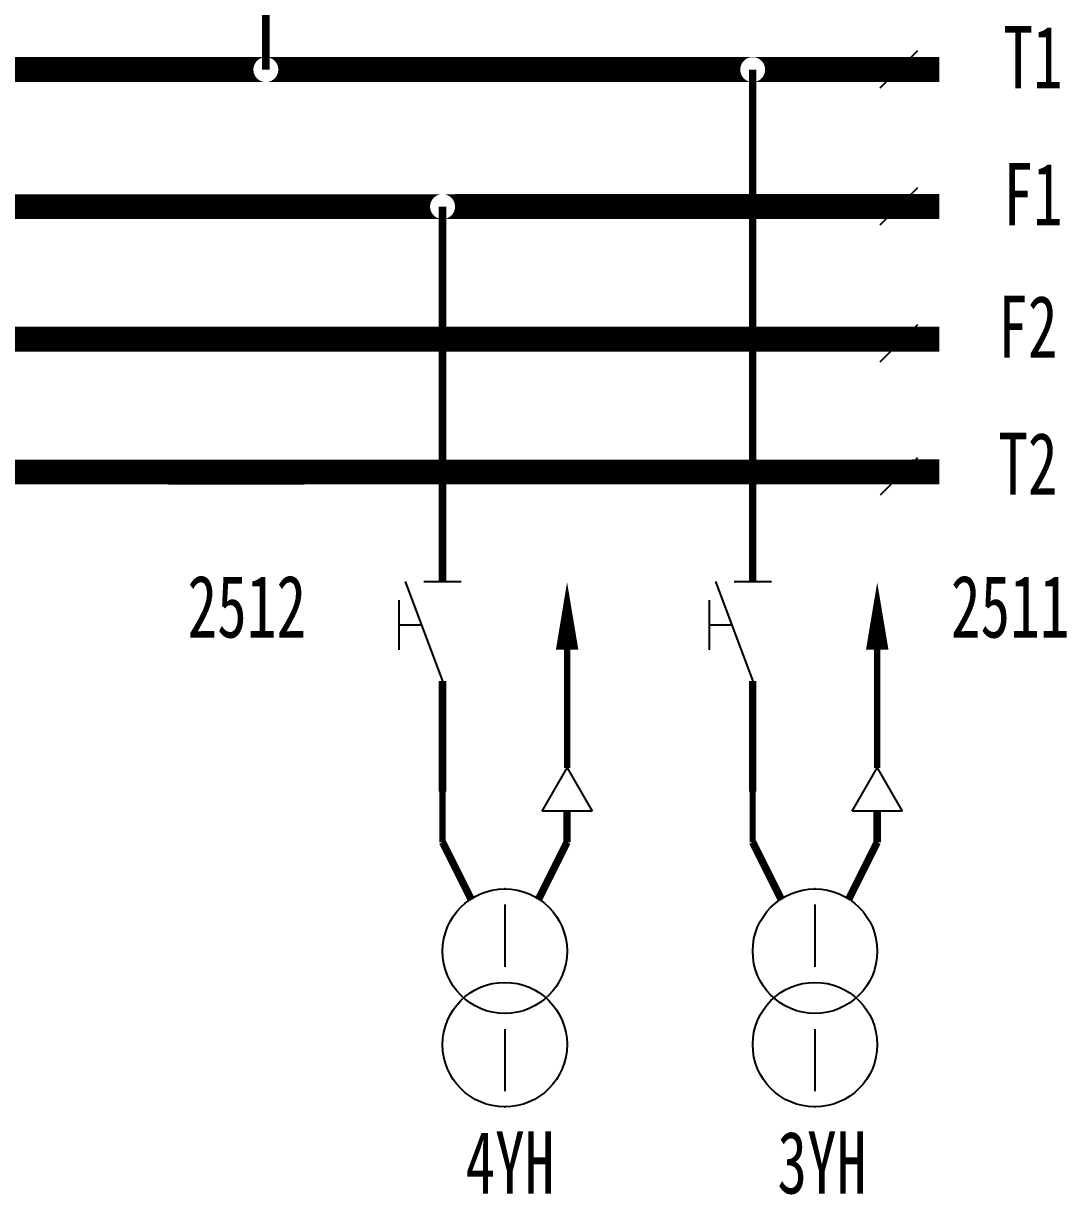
# Model space of a CAD drawing. Header units: millimetres. Extents: x 10667 to 23854, y -3427 to -2899.
# Drawn here: x 17619.3 to 17703.1, y -3233.1 to -3139 of the extents above; entities that cross this region are included whole.
import ezdxf

# ---------------------------------------------------------------- set-up
doc = ezdxf.new("R2010")
doc.units = ezdxf.units.MM
doc.header["$LTSCALE"] = 10
doc.linetypes.add('DASHED', pattern=[11, 5, 0.5, 5, 0.5])
for name, color, linetype in [('BLOCK', 3, 'Continuous'), ('LINE', 7, 'Continuous'), ('TEXT', 2, 'Continuous'), ('设    备', 3, 'Continuous'), ('设备编号', 2, 'Continuous'), ('连 接 线', 1, 'Continuous')]:
    doc.layers.add(name, color=color, linetype=linetype)
doc.styles.add('HZ', font='SimSun.ttf', dxfattribs={"width": 0.7})

# ---------------------------------------------------------------- blocks, each defined once
blk = doc.blocks.new('$SGK1')
at = {"layer": 'BLOCK'}
for p, q in [((-3, 0), (0, -8)), ((-1.5, 0), (1.5, 0))]:
    blk.add_line(p, q, dxfattribs=at)
at = {"layer": 'TEXT', "color": 3}
for p, q in [((-3.5, -1.5), (-3.5, -5.5)), ((-1.6875, -3.5), (-3.5, -3.5))]:
    blk.add_line(p, q, dxfattribs=at)
blk = doc.blocks.new('$JT')
at = {"color": 3}
blk.add_lwpolyline([(0, 0, 1.8, 0, 0), (-0.001, 5.41, 0, 0, 0)], format="xyseb", dxfattribs=at)

msp = doc.modelspace()

# ---------------------------------------------------------------- linework, layer by layer
at = {"layer": 'BLOCK'}
for p, q in [((17649.943, -3183.84), (17652.943, -3191.84)), ((17651.443, -3183.84), (17654.443, -3183.84))]:
    msp.add_line(p, q, dxfattribs=at)
at = {"layer": 'TEXT', "color": 3}
for p, q in [((17649.443, -3185.34), (17649.443, -3189.34)), ((17651.255, -3187.34), (17649.443, -3187.34))]:
    msp.add_line(p, q, dxfattribs=at)
at = {"layer": '设    备', "color": 3}
for p, q in [((17657.943, -3209.777), (17657.943, -3214.777)), ((17682.847, -3209.777), (17682.847, -3214.777)), ((17657.943, -3219.777), (17657.943, -3224.777)), ((17682.847, -3219.777), (17682.847, -3224.777))]:
    msp.add_line(p, q, dxfattribs=at)
for centre in [(17657.943, -3213.527), (17682.847, -3213.527), (17657.943, -3221.027), (17682.847, -3221.027)]:
    msp.add_circle(centre, 5, dxfattribs=at)
at = {"layer": '设    备'}
for p in [(17652.943, -3183.84), (17677.847, -3183.84), (17652.943, -3191.84), (17677.847, -3191.84)]:
    msp.add_point(p, dxfattribs=at)
at = {"layer": '设    备', "color": 3}
for p in [(17657.943, -3208.527), (17682.847, -3208.527), (17657.943, -3226.027), (17682.847, -3226.027)]:
    msp.add_point(p, dxfattribs=at)
at = {"layer": '连 接 线', "color": 3}
for p, q in [((17691.069, -3141.242), (17688.069, -3144.242)), ((17691.069, -3152.242), (17688.069, -3155.242)), ((17691.069, -3152.242), (17688.069, -3155.242)), ((17691.069, -3163.242), (17688.069, -3166.242)), ((17691.07, -3173.908), (17688.07, -3176.908)), ((17660.943, -3202.277), (17662.943, -3198.813)), ((17662.943, -3198.813), (17664.943, -3202.277)), ((17685.847, -3202.277), (17687.847, -3198.813)), ((17687.847, -3198.813), (17689.847, -3202.277)), ((17664.943, -3202.277), (17660.943, -3202.277)), ((17689.847, -3202.277), (17685.847, -3202.277))]:
    msp.add_line(p, q, dxfattribs=at)
at = {"layer": '连 接 线'}
for points, const_width in [([(17638.753, -3134.09), (17638.753, -3142.742)], 0.6), ([(17677.847, -3183.84), (17677.847, -3142.743)], 0.6), ([(17612.37, -3153.745), (17651.943, -3153.743)], 2), ([(17653.943, -3153.741), (17691.69, -3153.743)], 2), ([(17691.69, -3153.743), (17677.869, -3153.742)], 2), ([(17652.943, -3183.84), (17652.943, -3153.743)], 0.6), ([(17656.892, -3164.387), (17610.496, -3164.39)], 2), ([(17691.681, -3164.387), (17656.892, -3164.387)], 2), ([(17692.842, -3164.387), (17691.681, -3164.387)], 2), ([(17630.927, -3175.053), (17554.916, -3175.056)], 2), ([(17673.385, -3175.051), (17630.927, -3175.055)], 2), ([(17670.85, -3175.052), (17692.842, -3175.052)], 2), ([(17692.842, -3175.046), (17672.85, -3175.052)], 2), ([(17692.842, -3175.052), (17673.385, -3175.051)], 2), ([(17652.943, -3200.722), (17652.943, -3191.84)], 0.6), ([(17677.847, -3200.722), (17677.847, -3191.84)], 0.6), ([(17662.943, -3204.777), (17662.943, -3202.277)], 0.6), ([(17687.847, -3204.777), (17687.847, -3202.277)], 0.6)]:
    msp.add_lwpolyline(points, dxfattribs=dict(at, const_width=const_width))
at = {"layer": '连 接 线', "color": 1, "const_width": 2}
for points in [[(17604.262, -3142.742), (17629.927, -3142.742)], [(17627.375, -3142.742), (17637.755, -3142.742)], [(17639.753, -3142.742), (17673.385, -3142.742)], [(17673.385, -3142.742), (17676.848, -3142.742)], [(17678.837, -3142.742), (17692.842, -3142.742)], [(17673.97, -3153.742), (17692.842, -3153.742)]]:
    msp.add_lwpolyline(points, dxfattribs=at)
at = {"layer": '连 接 线', "color": 6, "linetype": 'DASHED', "ltscale": 0.5, "const_width": 0.5}
for points in [[(17662.943, -3198.813), (17662.943, -3188.813)], [(17687.847, -3198.813), (17687.847, -3188.813)]]:
    msp.add_lwpolyline(points, dxfattribs=at)
at = {"layer": '连 接 线', "color": 3}
for points, const_width in [([(17652.943, -3200.722), (17652.943, -3204.777)], 0.5), ([(17652.943, -3200.722), (17652.943, -3204.777)], 0.5), ([(17677.847, -3200.722), (17677.847, -3204.777)], 0.5), ([(17677.847, -3200.722), (17677.847, -3204.777)], 0.5), ([(17652.943, -3204.777), (17655.221, -3209.333)], 0.6), ([(17662.943, -3204.777), (17660.665, -3209.333)], 0.6), ([(17677.847, -3204.777), (17680.125, -3209.333)], 0.6), ([(17687.847, -3204.777), (17685.569, -3209.333)], 0.6)]:
    msp.add_lwpolyline(points, dxfattribs=dict(at, const_width=const_width))
for p in [(17662.943, -3204.777), (17687.847, -3204.777)]:
    msp.add_point(p, dxfattribs=at)
at = {"layer": '连 接 线'}
for points in [[(17629.927, -3141.743), (17630.927, -3141.743), (17629.927, -3141.747), (17631.014, -3141.747)], [(17629.927, -3141.747), (17630.84, -3141.747), (17629.927, -3141.743), (17630.927, -3141.743)], [(17629.927, -3141.747), (17631.014, -3141.747), (17629.927, -3141.758), (17631.101, -3141.758)], [(17629.927, -3141.758), (17630.753, -3141.758), (17629.927, -3141.747), (17630.84, -3141.747)], [(17629.927, -3141.777), (17630.668, -3141.777), (17629.927, -3141.758), (17630.753, -3141.758)], [(17629.927, -3141.804), (17630.585, -3141.804), (17629.927, -3141.777), (17630.668, -3141.777)], [(17629.927, -3141.837), (17630.504, -3141.837), (17629.927, -3141.804), (17630.585, -3141.804)], [(17629.927, -3141.877), (17630.427, -3141.877), (17629.927, -3141.837), (17630.504, -3141.837)], [(17629.927, -3141.924), (17630.354, -3141.924), (17629.927, -3141.877), (17630.427, -3141.877)], [(17629.927, -3141.977), (17630.284, -3141.977), (17629.927, -3141.924), (17630.354, -3141.924)], [(17629.927, -3142.036), (17630.22, -3142.036), (17629.927, -3141.977), (17630.284, -3141.977)], [(17629.927, -3142.101), (17630.161, -3142.101), (17629.927, -3142.036), (17630.22, -3142.036)], [(17629.927, -3142.17), (17630.108, -3142.17), (17629.927, -3142.101), (17630.161, -3142.101)], [(17629.927, -3142.243), (17630.061, -3142.243), (17629.927, -3142.17), (17630.108, -3142.17)], [(17629.927, -3142.321), (17630.021, -3142.321), (17629.927, -3142.243), (17630.061, -3142.243)], [(17629.927, -3142.401), (17629.987, -3142.401), (17629.927, -3142.321), (17630.021, -3142.321)], [(17629.927, -3142.484), (17629.961, -3142.484), (17629.927, -3142.401), (17629.987, -3142.401)], [(17629.927, -3142.57), (17629.942, -3142.57), (17629.927, -3142.484), (17629.961, -3142.484)], [(17629.927, -3142.656), (17629.931, -3142.656), (17629.927, -3142.57), (17629.942, -3142.57)], [(17631.014, -3141.747), (17631.927, -3141.747), (17630.927, -3141.743), (17631.927, -3141.743)], [(17631.101, -3141.758), (17631.927, -3141.758), (17631.014, -3141.747), (17631.927, -3141.747)], [(17631.186, -3141.777), (17631.927, -3141.777), (17631.101, -3141.758), (17631.927, -3141.758)], [(17631.269, -3141.804), (17631.927, -3141.804), (17631.186, -3141.777), (17631.927, -3141.777)], [(17631.35, -3141.837), (17631.927, -3141.837), (17631.269, -3141.804), (17631.927, -3141.804)], [(17631.427, -3141.877), (17631.927, -3141.877), (17631.35, -3141.837), (17631.927, -3141.837)], [(17631.501, -3141.924), (17631.927, -3141.924), (17631.427, -3141.877), (17631.927, -3141.877)], [(17631.57, -3141.977), (17631.927, -3141.977), (17631.501, -3141.924), (17631.927, -3141.924)], [(17631.634, -3142.036), (17631.927, -3142.036), (17631.57, -3141.977), (17631.927, -3141.977)], [(17631.693, -3142.101), (17631.927, -3142.101), (17631.634, -3142.036), (17631.927, -3142.036)], [(17631.746, -3142.17), (17631.927, -3142.17), (17631.693, -3142.101), (17631.927, -3142.101)], [(17631.793, -3142.243), (17631.927, -3142.243), (17631.746, -3142.17), (17631.927, -3142.17)], [(17631.833, -3142.321), (17631.927, -3142.321), (17631.793, -3142.243), (17631.927, -3142.243)], [(17631.867, -3142.401), (17631.927, -3142.401), (17631.833, -3142.321), (17631.927, -3142.321)], [(17631.893, -3142.484), (17631.927, -3142.484), (17631.867, -3142.401), (17631.927, -3142.401)], [(17631.912, -3142.57), (17631.927, -3142.57), (17631.893, -3142.484), (17631.927, -3142.484)], [(17631.923, -3142.656), (17631.927, -3142.656), (17631.912, -3142.57), (17631.927, -3142.57)], [(17638.753, -3141.742), (17637.753, -3141.742), (17638.666, -3141.746), (17637.753, -3141.746)], [(17637.753, -3141.743), (17638.753, -3141.743), (17637.753, -3141.747), (17638.84, -3141.747)], [(17637.753, -3141.747), (17638.666, -3141.747), (17637.753, -3141.743), (17638.753, -3141.743)], [(17637.753, -3141.743), (17638.753, -3141.743), (17637.753, -3141.747), (17638.84, -3141.747)], [(17637.753, -3141.747), (17638.666, -3141.747), (17637.753, -3141.743), (17638.753, -3141.743)], [(17638.666, -3141.746), (17637.753, -3141.746), (17638.579, -3141.758), (17637.753, -3141.758)], [(17637.753, -3141.747), (17638.84, -3141.747), (17637.753, -3141.758), (17638.926, -3141.758)], [(17637.753, -3141.758), (17638.579, -3141.758), (17637.753, -3141.747), (17638.666, -3141.747)], [(17637.753, -3141.747), (17638.84, -3141.747), (17637.753, -3141.758), (17638.926, -3141.758)], [(17637.753, -3141.758), (17638.579, -3141.758), (17637.753, -3141.747), (17638.666, -3141.747)], [(17637.753, -3141.777), (17638.494, -3141.777), (17637.753, -3141.758), (17638.579, -3141.758)], [(17637.753, -3141.777), (17638.494, -3141.777), (17637.753, -3141.758), (17638.579, -3141.758)], [(17638.579, -3141.758), (17637.753, -3141.758), (17638.494, -3141.776), (17637.753, -3141.776)], [(17638.494, -3141.776), (17637.753, -3141.776), (17638.411, -3141.803), (17637.753, -3141.803)], [(17637.753, -3141.804), (17638.411, -3141.804), (17637.753, -3141.777), (17638.494, -3141.777)], [(17637.753, -3141.804), (17638.411, -3141.804), (17637.753, -3141.777), (17638.494, -3141.777)], [(17638.411, -3141.803), (17637.753, -3141.803), (17638.33, -3141.836), (17637.753, -3141.836)], [(17637.753, -3141.837), (17638.33, -3141.837), (17637.753, -3141.804), (17638.411, -3141.804)], [(17637.753, -3141.837), (17638.33, -3141.837), (17637.753, -3141.804), (17638.411, -3141.804)], [(17638.33, -3141.836), (17637.753, -3141.836), (17638.253, -3141.876), (17637.753, -3141.876)], [(17637.753, -3141.877), (17638.253, -3141.877), (17637.753, -3141.837), (17638.33, -3141.837)], [(17637.753, -3141.877), (17638.253, -3141.877), (17637.753, -3141.837), (17638.33, -3141.837)], [(17638.253, -3141.876), (17637.753, -3141.876), (17638.179, -3141.923), (17637.753, -3141.923)], [(17637.753, -3141.924), (17638.179, -3141.924), (17637.753, -3141.877), (17638.253, -3141.877)], [(17637.753, -3141.924), (17638.179, -3141.924), (17637.753, -3141.877), (17638.253, -3141.877)], [(17638.179, -3141.923), (17637.753, -3141.923), (17638.11, -3141.976), (17637.753, -3141.976)], [(17637.753, -3141.977), (17638.11, -3141.977), (17637.753, -3141.924), (17638.179, -3141.924)], [(17637.753, -3141.977), (17638.11, -3141.977), (17637.753, -3141.924), (17638.179, -3141.924)], [(17638.11, -3141.976), (17637.753, -3141.976), (17638.046, -3142.035), (17637.753, -3142.035)], [(17637.753, -3142.036), (17638.046, -3142.036), (17637.753, -3141.977), (17638.11, -3141.977)], [(17637.753, -3142.036), (17638.046, -3142.036), (17637.753, -3141.977), (17638.11, -3141.977)], [(17638.046, -3142.035), (17637.753, -3142.035), (17637.987, -3142.1), (17637.753, -3142.1)], [(17637.753, -3142.101), (17637.987, -3142.101), (17637.753, -3142.036), (17638.046, -3142.036)], [(17637.753, -3142.101), (17637.987, -3142.101), (17637.753, -3142.036), (17638.046, -3142.036)], [(17637.987, -3142.1), (17637.753, -3142.1), (17637.934, -3142.169), (17637.753, -3142.169)], [(17637.753, -3142.17), (17637.934, -3142.17), (17637.753, -3142.101), (17637.987, -3142.101)], [(17637.753, -3142.17), (17637.934, -3142.17), (17637.753, -3142.101), (17637.987, -3142.101)], [(17637.934, -3142.169), (17637.753, -3142.169), (17637.887, -3142.242), (17637.753, -3142.242)], [(17637.753, -3142.243), (17637.887, -3142.243), (17637.753, -3142.17), (17637.934, -3142.17)], [(17637.753, -3142.243), (17637.887, -3142.243), (17637.753, -3142.17), (17637.934, -3142.17)], [(17637.887, -3142.242), (17637.753, -3142.242), (17637.847, -3142.32), (17637.753, -3142.32)], [(17637.753, -3142.321), (17637.847, -3142.321), (17637.753, -3142.243), (17637.887, -3142.243)], [(17637.753, -3142.321), (17637.847, -3142.321), (17637.753, -3142.243), (17637.887, -3142.243)], [(17637.847, -3142.32), (17637.753, -3142.32), (17637.813, -3142.4), (17637.753, -3142.4)], [(17637.753, -3142.401), (17637.813, -3142.401), (17637.753, -3142.321), (17637.847, -3142.321)], [(17637.753, -3142.401), (17637.813, -3142.401), (17637.753, -3142.321), (17637.847, -3142.321)], [(17637.813, -3142.4), (17637.753, -3142.4), (17637.787, -3142.484), (17637.753, -3142.484)], [(17637.753, -3142.484), (17637.787, -3142.484), (17637.753, -3142.401), (17637.813, -3142.401)], [(17637.753, -3142.484), (17637.787, -3142.484), (17637.753, -3142.401), (17637.813, -3142.401)], [(17637.753, -3142.57), (17637.768, -3142.57), (17637.753, -3142.484), (17637.787, -3142.484)], [(17637.753, -3142.57), (17637.768, -3142.57), (17637.753, -3142.484), (17637.787, -3142.484)], [(17637.787, -3142.484), (17637.753, -3142.484), (17637.768, -3142.569), (17637.753, -3142.569)], [(17637.768, -3142.569), (17637.753, -3142.569), (17637.757, -3142.655), (17637.753, -3142.655)], [(17637.753, -3142.656), (17637.757, -3142.656), (17637.753, -3142.57), (17637.768, -3142.57)], [(17637.753, -3142.656), (17637.757, -3142.656), (17637.753, -3142.57), (17637.768, -3142.57)], [(17639.753, -3141.746), (17638.84, -3141.746), (17639.753, -3141.742), (17638.753, -3141.742)], [(17638.84, -3141.747), (17639.753, -3141.747), (17638.753, -3141.743), (17639.753, -3141.743)], [(17638.84, -3141.747), (17639.753, -3141.747), (17638.753, -3141.743), (17639.753, -3141.743)], [(17639.753, -3141.758), (17638.926, -3141.758), (17639.753, -3141.746), (17638.84, -3141.746)], [(17638.926, -3141.758), (17639.753, -3141.758), (17638.84, -3141.747), (17639.753, -3141.747)], [(17638.926, -3141.758), (17639.753, -3141.758), (17638.84, -3141.747), (17639.753, -3141.747)], [(17639.012, -3141.777), (17639.753, -3141.777), (17638.926, -3141.758), (17639.753, -3141.758)], [(17639.012, -3141.777), (17639.753, -3141.777), (17638.926, -3141.758), (17639.753, -3141.758)], [(17639.753, -3141.776), (17639.012, -3141.776), (17639.753, -3141.758), (17638.926, -3141.758)], [(17639.753, -3141.803), (17639.095, -3141.803), (17639.753, -3141.776), (17639.012, -3141.776)], [(17639.095, -3141.804), (17639.753, -3141.804), (17639.012, -3141.777), (17639.753, -3141.777)], [(17639.095, -3141.804), (17639.753, -3141.804), (17639.012, -3141.777), (17639.753, -3141.777)], [(17639.753, -3141.836), (17639.175, -3141.836), (17639.753, -3141.803), (17639.095, -3141.803)], [(17639.175, -3141.837), (17639.753, -3141.837), (17639.095, -3141.804), (17639.753, -3141.804)], [(17639.175, -3141.837), (17639.753, -3141.837), (17639.095, -3141.804), (17639.753, -3141.804)], [(17639.753, -3141.876), (17639.253, -3141.876), (17639.753, -3141.836), (17639.175, -3141.836)], [(17639.253, -3141.877), (17639.753, -3141.877), (17639.175, -3141.837), (17639.753, -3141.837)], [(17639.253, -3141.877), (17639.753, -3141.877), (17639.175, -3141.837), (17639.753, -3141.837)], [(17639.753, -3141.923), (17639.326, -3141.923), (17639.753, -3141.876), (17639.253, -3141.876)], [(17639.326, -3141.924), (17639.753, -3141.924), (17639.253, -3141.877), (17639.753, -3141.877)], [(17639.326, -3141.924), (17639.753, -3141.924), (17639.253, -3141.877), (17639.753, -3141.877)], [(17639.753, -3141.976), (17639.396, -3141.976), (17639.753, -3141.923), (17639.326, -3141.923)], [(17639.396, -3141.977), (17639.753, -3141.977), (17639.326, -3141.924), (17639.753, -3141.924)], [(17639.396, -3141.977), (17639.753, -3141.977), (17639.326, -3141.924), (17639.753, -3141.924)], [(17639.753, -3142.035), (17639.46, -3142.035), (17639.753, -3141.976), (17639.396, -3141.976)], [(17639.46, -3142.036), (17639.753, -3142.036), (17639.396, -3141.977), (17639.753, -3141.977)], [(17639.46, -3142.036), (17639.753, -3142.036), (17639.396, -3141.977), (17639.753, -3141.977)], [(17639.753, -3142.1), (17639.519, -3142.1), (17639.753, -3142.035), (17639.46, -3142.035)], [(17639.519, -3142.101), (17639.753, -3142.101), (17639.46, -3142.036), (17639.753, -3142.036)], [(17639.519, -3142.101), (17639.753, -3142.101), (17639.46, -3142.036), (17639.753, -3142.036)], [(17639.753, -3142.169), (17639.572, -3142.169), (17639.753, -3142.1), (17639.519, -3142.1)], [(17639.572, -3142.17), (17639.753, -3142.17), (17639.519, -3142.101), (17639.753, -3142.101)], [(17639.572, -3142.17), (17639.753, -3142.17), (17639.519, -3142.101), (17639.753, -3142.101)], [(17639.753, -3142.242), (17639.619, -3142.242), (17639.753, -3142.169), (17639.572, -3142.169)], [(17639.619, -3142.243), (17639.753, -3142.243), (17639.572, -3142.17), (17639.753, -3142.17)], [(17639.619, -3142.243), (17639.753, -3142.243), (17639.572, -3142.17), (17639.753, -3142.17)], [(17639.753, -3142.32), (17639.659, -3142.32), (17639.753, -3142.242), (17639.619, -3142.242)], [(17639.659, -3142.321), (17639.753, -3142.321), (17639.619, -3142.243), (17639.753, -3142.243)], [(17639.659, -3142.321), (17639.753, -3142.321), (17639.619, -3142.243), (17639.753, -3142.243)], [(17639.753, -3142.4), (17639.693, -3142.4), (17639.753, -3142.32), (17639.659, -3142.32)], [(17639.693, -3142.401), (17639.753, -3142.401), (17639.659, -3142.321), (17639.753, -3142.321)], [(17639.693, -3142.401), (17639.753, -3142.401), (17639.659, -3142.321), (17639.753, -3142.321)], [(17639.753, -3142.484), (17639.719, -3142.484), (17639.753, -3142.4), (17639.693, -3142.4)], [(17639.719, -3142.484), (17639.753, -3142.484), (17639.693, -3142.401), (17639.753, -3142.401)], [(17639.719, -3142.484), (17639.753, -3142.484), (17639.693, -3142.401), (17639.753, -3142.401)], [(17639.738, -3142.57), (17639.753, -3142.57), (17639.719, -3142.484), (17639.753, -3142.484)], [(17639.738, -3142.57), (17639.753, -3142.57), (17639.719, -3142.484), (17639.753, -3142.484)], [(17639.753, -3142.569), (17639.738, -3142.569), (17639.753, -3142.484), (17639.719, -3142.484)], [(17639.753, -3142.655), (17639.749, -3142.655), (17639.753, -3142.569), (17639.738, -3142.569)], [(17639.749, -3142.656), (17639.753, -3142.656), (17639.738, -3142.57), (17639.753, -3142.57)], [(17639.749, -3142.656), (17639.753, -3142.656), (17639.738, -3142.57), (17639.753, -3142.57)], [(17667.351, -3141.742), (17668.351, -3141.742), (17667.351, -3141.746), (17668.439, -3141.746)], [(17667.351, -3141.746), (17668.264, -3141.746), (17667.351, -3141.742), (17668.351, -3141.742)], [(17667.351, -3141.746), (17668.439, -3141.746), (17667.351, -3141.758), (17668.525, -3141.758)], [(17667.351, -3141.758), (17668.178, -3141.758), (17667.351, -3141.746), (17668.264, -3141.746)], [(17667.351, -3141.776), (17668.093, -3141.776), (17667.351, -3141.758), (17668.178, -3141.758)], [(17667.351, -3141.803), (17668.009, -3141.803), (17667.351, -3141.776), (17668.093, -3141.776)], [(17667.351, -3141.836), (17667.929, -3141.836), (17667.351, -3141.803), (17668.009, -3141.803)], [(17667.351, -3141.876), (17667.851, -3141.876), (17667.351, -3141.836), (17667.929, -3141.836)], [(17667.351, -3141.923), (17667.778, -3141.923), (17667.351, -3141.876), (17667.851, -3141.876)], [(17667.351, -3141.976), (17667.709, -3141.976), (17667.351, -3141.923), (17667.778, -3141.923)], [(17667.351, -3142.035), (17667.644, -3142.035), (17667.351, -3141.976), (17667.709, -3141.976)], [(17667.351, -3142.1), (17667.585, -3142.1), (17667.351, -3142.035), (17667.644, -3142.035)], [(17667.351, -3142.169), (17667.532, -3142.169), (17667.351, -3142.1), (17667.585, -3142.1)], [(17667.351, -3142.242), (17667.485, -3142.242), (17667.351, -3142.169), (17667.532, -3142.169)], [(17667.351, -3142.32), (17667.445, -3142.32), (17667.351, -3142.242), (17667.485, -3142.242)], [(17667.351, -3142.4), (17667.412, -3142.4), (17667.351, -3142.32), (17667.445, -3142.32)], [(17667.351, -3142.484), (17667.385, -3142.484), (17667.351, -3142.4), (17667.412, -3142.4)], [(17667.351, -3142.569), (17667.367, -3142.569), (17667.351, -3142.484), (17667.385, -3142.484)], [(17667.351, -3142.655), (17667.355, -3142.655), (17667.351, -3142.569), (17667.367, -3142.569)], [(17668.439, -3141.746), (17669.351, -3141.746), (17668.351, -3141.742), (17669.351, -3141.742)], [(17668.525, -3141.758), (17669.351, -3141.758), (17668.439, -3141.746), (17669.351, -3141.746)], [(17668.61, -3141.776), (17669.351, -3141.776), (17668.525, -3141.758), (17669.351, -3141.758)], [(17668.693, -3141.803), (17669.351, -3141.803), (17668.61, -3141.776), (17669.351, -3141.776)], [(17668.774, -3141.836), (17669.351, -3141.836), (17668.693, -3141.803), (17669.351, -3141.803)], [(17668.851, -3141.876), (17669.351, -3141.876), (17668.774, -3141.836), (17669.351, -3141.836)], [(17668.925, -3141.923), (17669.351, -3141.923), (17668.851, -3141.876), (17669.351, -3141.876)], [(17668.994, -3141.976), (17669.351, -3141.976), (17668.925, -3141.923), (17669.351, -3141.923)], [(17669.058, -3142.035), (17669.351, -3142.035), (17668.994, -3141.976), (17669.351, -3141.976)], [(17669.117, -3142.1), (17669.351, -3142.1), (17669.058, -3142.035), (17669.351, -3142.035)], [(17669.171, -3142.169), (17669.351, -3142.169), (17669.117, -3142.1), (17669.351, -3142.1)], [(17669.217, -3142.242), (17669.351, -3142.242), (17669.171, -3142.169), (17669.351, -3142.169)], [(17669.258, -3142.32), (17669.351, -3142.32), (17669.217, -3142.242), (17669.351, -3142.242)], [(17669.291, -3142.4), (17669.351, -3142.4), (17669.258, -3142.32), (17669.351, -3142.32)], [(17669.317, -3142.484), (17669.351, -3142.484), (17669.291, -3142.4), (17669.351, -3142.4)], [(17669.336, -3142.569), (17669.351, -3142.569), (17669.317, -3142.484), (17669.351, -3142.484)], [(17669.348, -3142.655), (17669.351, -3142.655), (17669.336, -3142.569), (17669.351, -3142.569)], [(17676.846, -3141.742), (17677.846, -3141.742), (17676.846, -3141.746), (17677.934, -3141.746)], [(17676.846, -3141.746), (17677.759, -3141.746), (17676.846, -3141.742), (17677.846, -3141.742)], [(17676.846, -3141.746), (17677.934, -3141.746), (17676.846, -3141.758), (17678.02, -3141.758)], [(17676.846, -3141.758), (17677.673, -3141.758), (17676.846, -3141.746), (17677.759, -3141.746)], [(17676.846, -3141.776), (17677.588, -3141.776), (17676.846, -3141.758), (17677.673, -3141.758)], [(17676.846, -3141.803), (17677.504, -3141.803), (17676.846, -3141.776), (17677.588, -3141.776)], [(17676.846, -3141.836), (17677.424, -3141.836), (17676.846, -3141.803), (17677.504, -3141.803)], [(17676.846, -3141.876), (17677.346, -3141.876), (17676.846, -3141.836), (17677.424, -3141.836)], [(17676.846, -3141.923), (17677.273, -3141.923), (17676.846, -3141.876), (17677.346, -3141.876)], [(17676.846, -3141.976), (17677.204, -3141.976), (17676.846, -3141.923), (17677.273, -3141.923)], [(17676.846, -3142.035), (17677.139, -3142.035), (17676.846, -3141.976), (17677.204, -3141.976)], [(17676.846, -3142.1), (17677.08, -3142.1), (17676.846, -3142.035), (17677.139, -3142.035)], [(17676.846, -3142.169), (17677.027, -3142.169), (17676.846, -3142.1), (17677.08, -3142.1)], [(17676.846, -3142.242), (17676.98, -3142.242), (17676.846, -3142.169), (17677.027, -3142.169)], [(17676.846, -3142.32), (17676.94, -3142.32), (17676.846, -3142.242), (17676.98, -3142.242)], [(17676.846, -3142.4), (17676.907, -3142.4), (17676.846, -3142.32), (17676.94, -3142.32)], [(17676.846, -3142.484), (17676.881, -3142.484), (17676.846, -3142.4), (17676.907, -3142.4)], [(17676.846, -3142.569), (17676.862, -3142.569), (17676.846, -3142.484), (17676.881, -3142.484)], [(17676.846, -3142.655), (17676.85, -3142.655), (17676.846, -3142.569), (17676.862, -3142.569)], [(17677.934, -3141.746), (17678.846, -3141.746), (17677.846, -3141.742), (17678.846, -3141.742)], [(17678.02, -3141.758), (17678.846, -3141.758), (17677.934, -3141.746), (17678.846, -3141.746)], [(17678.105, -3141.776), (17678.846, -3141.776), (17678.02, -3141.758), (17678.846, -3141.758)], [(17678.188, -3141.803), (17678.846, -3141.803), (17678.105, -3141.776), (17678.846, -3141.776)], [(17678.269, -3141.836), (17678.846, -3141.836), (17678.188, -3141.803), (17678.846, -3141.803)], [(17678.346, -3141.876), (17678.846, -3141.876), (17678.269, -3141.836), (17678.846, -3141.836)], [(17678.42, -3141.923), (17678.846, -3141.923), (17678.346, -3141.876), (17678.846, -3141.876)], [(17678.489, -3141.976), (17678.846, -3141.976), (17678.42, -3141.923), (17678.846, -3141.923)], [(17678.554, -3142.035), (17678.846, -3142.035), (17678.489, -3141.976), (17678.846, -3141.976)], [(17678.613, -3142.1), (17678.846, -3142.1), (17678.554, -3142.035), (17678.846, -3142.035)], [(17678.666, -3142.169), (17678.846, -3142.169), (17678.613, -3142.1), (17678.846, -3142.1)], [(17678.712, -3142.242), (17678.846, -3142.242), (17678.666, -3142.169), (17678.846, -3142.169)], [(17678.753, -3142.32), (17678.846, -3142.32), (17678.712, -3142.242), (17678.846, -3142.242)], [(17678.786, -3142.4), (17678.846, -3142.4), (17678.753, -3142.32), (17678.846, -3142.32)], [(17678.812, -3142.484), (17678.846, -3142.484), (17678.786, -3142.4), (17678.846, -3142.4)], [(17678.831, -3142.569), (17678.846, -3142.569), (17678.812, -3142.484), (17678.846, -3142.484)], [(17678.843, -3142.655), (17678.846, -3142.655), (17678.831, -3142.569), (17678.846, -3142.569)], [(17629.927, -3142.743), (17629.927, -3142.743), (17629.927, -3142.656), (17629.931, -3142.656)], [(17629.927, -3142.743), (17629.927, -3142.743), (17629.927, -3142.83), (17629.931, -3142.83)], [(17629.927, -3142.83), (17629.931, -3142.83), (17629.927, -3142.917), (17629.942, -3142.917)], [(17629.927, -3142.917), (17629.942, -3142.917), (17629.927, -3143.002), (17629.961, -3143.002)], [(17629.927, -3143.002), (17629.961, -3143.002), (17629.927, -3143.085), (17629.987, -3143.085)], [(17629.927, -3143.085), (17629.987, -3143.085), (17629.927, -3143.166), (17630.021, -3143.166)], [(17629.927, -3143.166), (17630.021, -3143.166), (17629.927, -3143.243), (17630.061, -3143.243)], [(17629.927, -3143.243), (17630.061, -3143.243), (17629.927, -3143.317), (17630.108, -3143.317)], [(17629.927, -3143.317), (17630.108, -3143.317), (17629.927, -3143.386), (17630.161, -3143.386)], [(17629.927, -3143.386), (17630.161, -3143.386), (17629.927, -3143.45), (17630.22, -3143.45)], [(17629.927, -3143.45), (17630.22, -3143.45), (17629.927, -3143.509), (17630.284, -3143.509)], [(17629.927, -3143.509), (17630.284, -3143.509), (17629.927, -3143.562), (17630.354, -3143.562)], [(17629.927, -3143.562), (17630.354, -3143.562), (17629.927, -3143.609), (17630.427, -3143.609)], [(17631.427, -3143.609), (17631.927, -3143.609), (17631.501, -3143.562), (17631.927, -3143.562)], [(17631.501, -3143.562), (17631.927, -3143.562), (17631.57, -3143.509), (17631.927, -3143.509)], [(17631.57, -3143.509), (17631.927, -3143.509), (17631.634, -3143.45), (17631.927, -3143.45)], [(17631.634, -3143.45), (17631.927, -3143.45), (17631.693, -3143.386), (17631.927, -3143.386)], [(17631.693, -3143.386), (17631.927, -3143.386), (17631.746, -3143.317), (17631.927, -3143.317)], [(17631.746, -3143.317), (17631.927, -3143.317), (17631.793, -3143.243), (17631.927, -3143.243)], [(17631.793, -3143.243), (17631.927, -3143.243), (17631.833, -3143.166), (17631.927, -3143.166)], [(17631.833, -3143.166), (17631.927, -3143.166), (17631.867, -3143.085), (17631.927, -3143.085)], [(17631.867, -3143.085), (17631.927, -3143.085), (17631.893, -3143.002), (17631.927, -3143.002)], [(17631.893, -3143.002), (17631.927, -3143.002), (17631.912, -3142.917), (17631.927, -3142.917)], [(17631.912, -3142.917), (17631.927, -3142.917), (17631.923, -3142.83), (17631.927, -3142.83)], [(17631.927, -3142.743), (17631.927, -3142.743), (17631.923, -3142.656), (17631.927, -3142.656)], [(17631.923, -3142.83), (17631.927, -3142.83), (17631.927, -3142.743)], [(17637.757, -3142.655), (17637.753, -3142.655), (17637.753, -3142.742)], [(17637.753, -3142.743), (17637.753, -3142.743), (17637.753, -3142.656), (17637.757, -3142.656)], [(17637.753, -3142.743), (17637.753, -3142.743), (17637.753, -3142.656), (17637.757, -3142.656)], [(17637.753, -3142.742), (17637.753, -3142.742), (17637.757, -3142.829), (17637.753, -3142.829)], [(17637.753, -3142.743), (17637.753, -3142.743), (17637.753, -3142.83), (17637.757, -3142.83)], [(17637.753, -3142.743), (17637.753, -3142.743), (17637.753, -3142.83), (17637.757, -3142.83)], [(17637.757, -3142.829), (17637.753, -3142.829), (17637.768, -3142.916), (17637.753, -3142.916)], [(17637.753, -3142.83), (17637.757, -3142.83), (17637.753, -3142.917), (17637.768, -3142.917)], [(17637.753, -3142.83), (17637.757, -3142.83), (17637.753, -3142.917), (17637.768, -3142.917)], [(17637.768, -3142.916), (17637.753, -3142.916), (17637.787, -3143.001), (17637.753, -3143.001)], [(17637.753, -3142.917), (17637.768, -3142.917), (17637.753, -3143.002), (17637.787, -3143.002)], [(17637.753, -3142.917), (17637.768, -3142.917), (17637.753, -3143.002), (17637.787, -3143.002)], [(17637.787, -3143.001), (17637.753, -3143.001), (17637.813, -3143.084), (17637.753, -3143.084)], [(17637.753, -3143.002), (17637.787, -3143.002), (17637.753, -3143.085), (17637.813, -3143.085)], [(17637.753, -3143.002), (17637.787, -3143.002), (17637.753, -3143.085), (17637.813, -3143.085)], [(17637.813, -3143.084), (17637.753, -3143.084), (17637.847, -3143.165), (17637.753, -3143.165)], [(17637.753, -3143.085), (17637.813, -3143.085), (17637.753, -3143.166), (17637.847, -3143.166)], [(17637.753, -3143.085), (17637.813, -3143.085), (17637.753, -3143.166), (17637.847, -3143.166)], [(17637.847, -3143.165), (17637.753, -3143.165), (17637.887, -3143.242), (17637.753, -3143.242)], [(17637.753, -3143.166), (17637.847, -3143.166), (17637.753, -3143.243), (17637.887, -3143.243)], [(17637.753, -3143.166), (17637.847, -3143.166), (17637.753, -3143.243), (17637.887, -3143.243)], [(17637.887, -3143.242), (17637.753, -3143.242), (17637.934, -3143.316), (17637.753, -3143.316)], [(17637.753, -3143.243), (17637.887, -3143.243), (17637.753, -3143.317), (17637.934, -3143.317)], [(17637.753, -3143.243), (17637.887, -3143.243), (17637.753, -3143.317), (17637.934, -3143.317)], [(17637.934, -3143.316), (17637.753, -3143.316), (17637.987, -3143.385), (17637.753, -3143.385)], [(17637.753, -3143.317), (17637.934, -3143.317), (17637.753, -3143.386), (17637.987, -3143.386)], [(17637.753, -3143.317), (17637.934, -3143.317), (17637.753, -3143.386), (17637.987, -3143.386)], [(17637.987, -3143.385), (17637.753, -3143.385), (17638.046, -3143.449), (17637.753, -3143.449)], [(17637.753, -3143.386), (17637.987, -3143.386), (17637.753, -3143.45), (17638.046, -3143.45)], [(17637.753, -3143.386), (17637.987, -3143.386), (17637.753, -3143.45), (17638.046, -3143.45)], [(17638.046, -3143.449), (17637.753, -3143.449), (17638.11, -3143.508), (17637.753, -3143.508)], [(17637.753, -3143.45), (17638.046, -3143.45), (17637.753, -3143.509), (17638.11, -3143.509)], [(17637.753, -3143.45), (17638.046, -3143.45), (17637.753, -3143.509), (17638.11, -3143.509)], [(17638.11, -3143.508), (17637.753, -3143.508), (17638.179, -3143.561), (17637.753, -3143.561)], [(17637.753, -3143.509), (17638.11, -3143.509), (17637.753, -3143.562), (17638.179, -3143.562)], [(17637.753, -3143.509), (17638.11, -3143.509), (17637.753, -3143.562), (17638.179, -3143.562)], [(17638.179, -3143.561), (17637.753, -3143.561), (17638.253, -3143.608), (17637.753, -3143.608)], [(17637.753, -3143.562), (17638.179, -3143.562), (17637.753, -3143.609), (17638.253, -3143.609)], [(17637.753, -3143.562), (17638.179, -3143.562), (17637.753, -3143.609), (17638.253, -3143.609)], [(17639.753, -3143.561), (17639.326, -3143.561), (17639.753, -3143.608), (17639.253, -3143.608)], [(17639.253, -3143.609), (17639.753, -3143.609), (17639.326, -3143.562), (17639.753, -3143.562)], [(17639.253, -3143.609), (17639.753, -3143.609), (17639.326, -3143.562), (17639.753, -3143.562)], [(17639.753, -3143.508), (17639.396, -3143.508), (17639.753, -3143.561), (17639.326, -3143.561)], [(17639.326, -3143.562), (17639.753, -3143.562), (17639.396, -3143.509), (17639.753, -3143.509)], [(17639.326, -3143.562), (17639.753, -3143.562), (17639.396, -3143.509), (17639.753, -3143.509)], [(17639.753, -3143.449), (17639.46, -3143.449), (17639.753, -3143.508), (17639.396, -3143.508)], [(17639.396, -3143.509), (17639.753, -3143.509), (17639.46, -3143.45), (17639.753, -3143.45)], [(17639.396, -3143.509), (17639.753, -3143.509), (17639.46, -3143.45), (17639.753, -3143.45)], [(17639.753, -3143.385), (17639.519, -3143.385), (17639.753, -3143.449), (17639.46, -3143.449)], [(17639.46, -3143.45), (17639.753, -3143.45), (17639.519, -3143.386), (17639.753, -3143.386)], [(17639.46, -3143.45), (17639.753, -3143.45), (17639.519, -3143.386), (17639.753, -3143.386)], [(17639.753, -3143.316), (17639.572, -3143.316), (17639.753, -3143.385), (17639.519, -3143.385)], [(17639.519, -3143.386), (17639.753, -3143.386), (17639.572, -3143.317), (17639.753, -3143.317)], [(17639.519, -3143.386), (17639.753, -3143.386), (17639.572, -3143.317), (17639.753, -3143.317)], [(17639.753, -3143.242), (17639.619, -3143.242), (17639.753, -3143.316), (17639.572, -3143.316)], [(17639.572, -3143.317), (17639.753, -3143.317), (17639.619, -3143.243), (17639.753, -3143.243)], [(17639.572, -3143.317), (17639.753, -3143.317), (17639.619, -3143.243), (17639.753, -3143.243)], [(17639.753, -3143.165), (17639.659, -3143.165), (17639.753, -3143.242), (17639.619, -3143.242)], [(17639.619, -3143.243), (17639.753, -3143.243), (17639.659, -3143.166), (17639.753, -3143.166)], [(17639.619, -3143.243), (17639.753, -3143.243), (17639.659, -3143.166), (17639.753, -3143.166)], [(17639.753, -3143.084), (17639.693, -3143.084), (17639.753, -3143.165), (17639.659, -3143.165)], [(17639.659, -3143.166), (17639.753, -3143.166), (17639.693, -3143.085), (17639.753, -3143.085)], [(17639.659, -3143.166), (17639.753, -3143.166), (17639.693, -3143.085), (17639.753, -3143.085)], [(17639.753, -3143.001), (17639.719, -3143.001), (17639.753, -3143.084), (17639.693, -3143.084)], [(17639.693, -3143.085), (17639.753, -3143.085), (17639.719, -3143.002), (17639.753, -3143.002)], [(17639.693, -3143.085), (17639.753, -3143.085), (17639.719, -3143.002), (17639.753, -3143.002)], [(17639.753, -3142.916), (17639.738, -3142.916), (17639.753, -3143.001), (17639.719, -3143.001)], [(17639.719, -3143.002), (17639.753, -3143.002), (17639.738, -3142.917), (17639.753, -3142.917)], [(17639.719, -3143.002), (17639.753, -3143.002), (17639.738, -3142.917), (17639.753, -3142.917)], [(17639.753, -3142.829), (17639.749, -3142.829), (17639.753, -3142.916), (17639.738, -3142.916)], [(17639.738, -3142.917), (17639.753, -3142.917), (17639.749, -3142.83), (17639.753, -3142.83)], [(17639.738, -3142.917), (17639.753, -3142.917), (17639.749, -3142.83), (17639.753, -3142.83)], [(17639.753, -3142.742), (17639.753, -3142.742), (17639.753, -3142.655), (17639.749, -3142.655)], [(17639.753, -3142.743), (17639.753, -3142.743), (17639.749, -3142.656), (17639.753, -3142.656)], [(17639.753, -3142.743), (17639.753, -3142.743), (17639.749, -3142.656), (17639.753, -3142.656)], [(17639.753, -3142.742), (17639.753, -3142.742), (17639.753, -3142.829), (17639.749, -3142.829)], [(17639.749, -3142.83), (17639.753, -3142.83), (17639.753, -3142.743)], [(17639.749, -3142.83), (17639.753, -3142.83), (17639.753, -3142.743)], [(17667.351, -3142.742), (17667.351, -3142.742), (17667.351, -3142.655), (17667.355, -3142.655)], [(17667.351, -3142.742), (17667.351, -3142.742), (17667.351, -3142.829), (17667.355, -3142.829)], [(17667.351, -3142.829), (17667.355, -3142.829), (17667.351, -3142.916), (17667.367, -3142.916)], [(17667.351, -3142.916), (17667.367, -3142.916), (17667.351, -3143.001), (17667.385, -3143.001)], [(17667.351, -3143.001), (17667.385, -3143.001), (17667.351, -3143.084), (17667.412, -3143.084)], [(17667.351, -3143.084), (17667.412, -3143.084), (17667.351, -3143.165), (17667.445, -3143.165)], [(17667.351, -3143.165), (17667.445, -3143.165), (17667.351, -3143.242), (17667.485, -3143.242)], [(17667.351, -3143.242), (17667.485, -3143.242), (17667.351, -3143.316), (17667.532, -3143.316)], [(17667.351, -3143.316), (17667.532, -3143.316), (17667.351, -3143.385), (17667.585, -3143.385)], [(17667.351, -3143.385), (17667.585, -3143.385), (17667.351, -3143.449), (17667.644, -3143.449)], [(17667.351, -3143.449), (17667.644, -3143.449), (17667.351, -3143.508), (17667.709, -3143.508)], [(17667.351, -3143.508), (17667.709, -3143.508), (17667.351, -3143.561), (17667.778, -3143.561)], [(17667.351, -3143.561), (17667.778, -3143.561), (17667.351, -3143.608), (17667.851, -3143.608)], [(17668.851, -3143.608), (17669.351, -3143.608), (17668.925, -3143.561), (17669.351, -3143.561)], [(17668.925, -3143.561), (17669.351, -3143.561), (17668.994, -3143.508), (17669.351, -3143.508)], [(17668.994, -3143.508), (17669.351, -3143.508), (17669.058, -3143.449), (17669.351, -3143.449)], [(17669.058, -3143.449), (17669.351, -3143.449), (17669.117, -3143.385), (17669.351, -3143.385)], [(17669.117, -3143.385), (17669.351, -3143.385), (17669.171, -3143.316), (17669.351, -3143.316)], [(17669.171, -3143.316), (17669.351, -3143.316), (17669.217, -3143.242), (17669.351, -3143.242)], [(17669.217, -3143.242), (17669.351, -3143.242), (17669.258, -3143.165), (17669.351, -3143.165)], [(17669.258, -3143.165), (17669.351, -3143.165), (17669.291, -3143.084), (17669.351, -3143.084)], [(17669.291, -3143.084), (17669.351, -3143.084), (17669.317, -3143.001), (17669.351, -3143.001)], [(17669.317, -3143.001), (17669.351, -3143.001), (17669.336, -3142.916), (17669.351, -3142.916)], [(17669.336, -3142.916), (17669.351, -3142.916), (17669.348, -3142.829), (17669.351, -3142.829)], [(17669.351, -3142.742), (17669.351, -3142.742), (17669.348, -3142.655), (17669.351, -3142.655)], [(17669.348, -3142.829), (17669.351, -3142.829), (17669.351, -3142.742)], [(17676.846, -3142.742), (17676.846, -3142.742), (17676.846, -3142.655), (17676.85, -3142.655)], [(17676.846, -3142.742), (17676.846, -3142.742), (17676.846, -3142.829), (17676.85, -3142.829)], [(17676.846, -3142.829), (17676.85, -3142.829), (17676.846, -3142.916), (17676.862, -3142.916)], [(17676.846, -3142.916), (17676.862, -3142.916), (17676.846, -3143.001), (17676.881, -3143.001)], [(17676.846, -3143.001), (17676.881, -3143.001), (17676.846, -3143.084), (17676.907, -3143.084)], [(17676.846, -3143.084), (17676.907, -3143.084), (17676.846, -3143.165), (17676.94, -3143.165)], [(17676.846, -3143.165), (17676.94, -3143.165), (17676.846, -3143.242), (17676.98, -3143.242)], [(17676.846, -3143.242), (17676.98, -3143.242), (17676.846, -3143.316), (17677.027, -3143.316)], [(17676.846, -3143.316), (17677.027, -3143.316), (17676.846, -3143.385), (17677.08, -3143.385)], [(17676.846, -3143.385), (17677.08, -3143.385), (17676.846, -3143.449), (17677.139, -3143.449)], [(17676.846, -3143.449), (17677.139, -3143.449), (17676.846, -3143.508), (17677.204, -3143.508)], [(17676.846, -3143.508), (17677.204, -3143.508), (17676.846, -3143.561), (17677.273, -3143.561)], [(17676.846, -3143.561), (17677.273, -3143.561), (17676.846, -3143.608), (17677.346, -3143.608)], [(17678.346, -3143.608), (17678.846, -3143.608), (17678.42, -3143.561), (17678.846, -3143.561)], [(17678.42, -3143.561), (17678.846, -3143.561), (17678.489, -3143.508), (17678.846, -3143.508)], [(17678.489, -3143.508), (17678.846, -3143.508), (17678.554, -3143.449), (17678.846, -3143.449)], [(17678.554, -3143.449), (17678.846, -3143.449), (17678.613, -3143.385), (17678.846, -3143.385)], [(17678.613, -3143.385), (17678.846, -3143.385), (17678.666, -3143.316), (17678.846, -3143.316)], [(17678.666, -3143.316), (17678.846, -3143.316), (17678.712, -3143.242), (17678.846, -3143.242)], [(17678.712, -3143.242), (17678.846, -3143.242), (17678.753, -3143.165), (17678.846, -3143.165)], [(17678.753, -3143.165), (17678.846, -3143.165), (17678.786, -3143.084), (17678.846, -3143.084)], [(17678.786, -3143.084), (17678.846, -3143.084), (17678.812, -3143.001), (17678.846, -3143.001)], [(17678.812, -3143.001), (17678.846, -3143.001), (17678.831, -3142.916), (17678.846, -3142.916)], [(17678.831, -3142.916), (17678.846, -3142.916), (17678.843, -3142.829), (17678.846, -3142.829)], [(17678.846, -3142.742), (17678.846, -3142.742), (17678.843, -3142.655), (17678.846, -3142.655)], [(17678.843, -3142.829), (17678.846, -3142.829), (17678.846, -3142.742)], [(17629.927, -3143.609), (17630.427, -3143.609), (17629.927, -3143.65), (17630.504, -3143.65)], [(17629.927, -3143.65), (17630.504, -3143.65), (17629.927, -3143.683), (17630.585, -3143.683)], [(17629.927, -3143.683), (17630.585, -3143.683), (17629.927, -3143.709), (17630.668, -3143.709)], [(17629.927, -3143.709), (17630.668, -3143.709), (17629.927, -3143.728), (17630.753, -3143.728)], [(17629.927, -3143.728), (17630.753, -3143.728), (17629.927, -3143.739), (17630.84, -3143.739)], [(17629.927, -3143.739), (17630.84, -3143.739), (17629.927, -3143.743), (17630.927, -3143.743)], [(17630.927, -3143.743), (17631.927, -3143.743), (17631.014, -3143.739), (17631.927, -3143.739)], [(17631.014, -3143.739), (17631.927, -3143.739), (17631.101, -3143.728), (17631.927, -3143.728)], [(17631.101, -3143.728), (17631.927, -3143.728), (17631.186, -3143.709), (17631.927, -3143.709)], [(17631.186, -3143.709), (17631.927, -3143.709), (17631.269, -3143.683), (17631.927, -3143.683)], [(17631.269, -3143.683), (17631.927, -3143.683), (17631.35, -3143.65), (17631.927, -3143.65)], [(17631.35, -3143.65), (17631.927, -3143.65), (17631.427, -3143.609), (17631.927, -3143.609)], [(17638.253, -3143.608), (17637.753, -3143.608), (17638.33, -3143.649), (17637.753, -3143.649)], [(17637.753, -3143.609), (17638.253, -3143.609), (17637.753, -3143.65), (17638.33, -3143.65)], [(17637.753, -3143.609), (17638.253, -3143.609), (17637.753, -3143.65), (17638.33, -3143.65)], [(17638.33, -3143.649), (17637.753, -3143.649), (17638.411, -3143.682), (17637.753, -3143.682)], [(17637.753, -3143.65), (17638.33, -3143.65), (17637.753, -3143.683), (17638.411, -3143.683)], [(17637.753, -3143.65), (17638.33, -3143.65), (17637.753, -3143.683), (17638.411, -3143.683)], [(17638.411, -3143.682), (17637.753, -3143.682), (17638.494, -3143.708), (17637.753, -3143.708)], [(17637.753, -3143.683), (17638.411, -3143.683), (17637.753, -3143.709), (17638.494, -3143.709)], [(17637.753, -3143.683), (17638.411, -3143.683), (17637.753, -3143.709), (17638.494, -3143.709)], [(17638.494, -3143.708), (17637.753, -3143.708), (17638.579, -3143.727), (17637.753, -3143.727)], [(17637.753, -3143.709), (17638.494, -3143.709), (17637.753, -3143.728), (17638.579, -3143.728)], [(17637.753, -3143.709), (17638.494, -3143.709), (17637.753, -3143.728), (17638.579, -3143.728)], [(17638.579, -3143.727), (17637.753, -3143.727), (17638.666, -3143.739), (17637.753, -3143.739)], [(17637.753, -3143.728), (17638.579, -3143.728), (17637.753, -3143.739), (17638.666, -3143.739)], [(17637.753, -3143.728), (17638.579, -3143.728), (17637.753, -3143.739), (17638.666, -3143.739)], [(17637.753, -3143.739), (17638.666, -3143.739), (17637.753, -3143.743), (17638.753, -3143.743)], [(17637.753, -3143.739), (17638.666, -3143.739), (17637.753, -3143.743), (17638.753, -3143.743)], [(17638.666, -3143.739), (17637.753, -3143.739), (17638.753, -3143.742), (17637.753, -3143.742)], [(17639.753, -3143.739), (17638.666, -3143.739), (17639.753, -3143.727), (17638.579, -3143.727)], [(17639.753, -3143.742), (17638.753, -3143.742), (17639.753, -3143.739), (17638.666, -3143.739)], [(17638.753, -3143.743), (17639.753, -3143.743), (17638.84, -3143.739), (17639.753, -3143.739)], [(17638.753, -3143.743), (17639.753, -3143.743), (17638.84, -3143.739), (17639.753, -3143.739)], [(17639.753, -3143.739), (17638.84, -3143.739), (17639.753, -3143.742), (17638.753, -3143.742)], [(17639.753, -3143.727), (17638.926, -3143.727), (17639.753, -3143.739), (17638.84, -3143.739)], [(17638.84, -3143.739), (17639.753, -3143.739), (17638.926, -3143.728), (17639.753, -3143.728)], [(17638.84, -3143.739), (17639.753, -3143.739), (17638.926, -3143.728), (17639.753, -3143.728)], [(17639.753, -3143.708), (17639.012, -3143.708), (17639.753, -3143.727), (17638.926, -3143.727)], [(17638.926, -3143.728), (17639.753, -3143.728), (17639.012, -3143.709), (17639.753, -3143.709)], [(17638.926, -3143.728), (17639.753, -3143.728), (17639.012, -3143.709), (17639.753, -3143.709)], [(17639.753, -3143.682), (17639.095, -3143.682), (17639.753, -3143.708), (17639.012, -3143.708)], [(17639.012, -3143.709), (17639.753, -3143.709), (17639.095, -3143.683), (17639.753, -3143.683)], [(17639.012, -3143.709), (17639.753, -3143.709), (17639.095, -3143.683), (17639.753, -3143.683)], [(17639.753, -3143.649), (17639.175, -3143.649), (17639.753, -3143.682), (17639.095, -3143.682)], [(17639.095, -3143.683), (17639.753, -3143.683), (17639.175, -3143.65), (17639.753, -3143.65)], [(17639.095, -3143.683), (17639.753, -3143.683), (17639.175, -3143.65), (17639.753, -3143.65)], [(17639.753, -3143.608), (17639.253, -3143.608), (17639.753, -3143.649), (17639.175, -3143.649)], [(17639.175, -3143.65), (17639.753, -3143.65), (17639.253, -3143.609), (17639.753, -3143.609)], [(17639.175, -3143.65), (17639.753, -3143.65), (17639.253, -3143.609), (17639.753, -3143.609)], [(17667.351, -3143.608), (17667.851, -3143.608), (17667.351, -3143.649), (17667.929, -3143.649)], [(17667.351, -3143.649), (17667.929, -3143.649), (17667.351, -3143.682), (17668.009, -3143.682)], [(17667.351, -3143.682), (17668.009, -3143.682), (17667.351, -3143.708), (17668.093, -3143.708)], [(17667.351, -3143.708), (17668.093, -3143.708), (17667.351, -3143.727), (17668.178, -3143.727)], [(17667.351, -3143.727), (17668.178, -3143.727), (17667.351, -3143.739), (17668.264, -3143.739)], [(17667.351, -3143.739), (17668.264, -3143.739), (17667.351, -3143.742), (17668.351, -3143.742)], [(17668.351, -3143.742), (17669.351, -3143.742), (17668.439, -3143.739), (17669.351, -3143.739)], [(17668.439, -3143.739), (17669.351, -3143.739), (17668.525, -3143.727), (17669.351, -3143.727)], [(17668.525, -3143.727), (17669.351, -3143.727), (17668.61, -3143.708), (17669.351, -3143.708)], [(17668.61, -3143.708), (17669.351, -3143.708), (17668.693, -3143.682), (17669.351, -3143.682)], [(17668.693, -3143.682), (17669.351, -3143.682), (17668.774, -3143.649), (17669.351, -3143.649)], [(17668.774, -3143.649), (17669.351, -3143.649), (17668.851, -3143.608), (17669.351, -3143.608)], [(17676.846, -3143.608), (17677.346, -3143.608), (17676.846, -3143.649), (17677.424, -3143.649)], [(17676.846, -3143.649), (17677.424, -3143.649), (17676.846, -3143.682), (17677.504, -3143.682)], [(17676.846, -3143.682), (17677.504, -3143.682), (17676.846, -3143.708), (17677.588, -3143.708)], [(17676.846, -3143.708), (17677.588, -3143.708), (17676.846, -3143.727), (17677.673, -3143.727)], [(17676.846, -3143.727), (17677.673, -3143.727), (17676.846, -3143.739), (17677.759, -3143.739)], [(17676.846, -3143.739), (17677.759, -3143.739), (17676.846, -3143.742), (17677.846, -3143.742)], [(17677.846, -3143.742), (17678.846, -3143.742), (17677.934, -3143.739), (17678.846, -3143.739)], [(17677.934, -3143.739), (17678.846, -3143.739), (17678.02, -3143.727), (17678.846, -3143.727)], [(17678.02, -3143.727), (17678.846, -3143.727), (17678.105, -3143.708), (17678.846, -3143.708)], [(17678.105, -3143.708), (17678.846, -3143.708), (17678.188, -3143.682), (17678.846, -3143.682)], [(17678.188, -3143.682), (17678.846, -3143.682), (17678.269, -3143.649), (17678.846, -3143.649)], [(17678.269, -3143.649), (17678.846, -3143.649), (17678.346, -3143.608), (17678.846, -3143.608)], [(17651.943, -3152.743), (17652.943, -3152.743), (17651.943, -3152.747), (17653.03, -3152.747)], [(17651.943, -3152.747), (17652.855, -3152.747), (17651.943, -3152.743), (17652.943, -3152.743)], [(17651.943, -3152.747), (17653.03, -3152.747), (17651.943, -3152.759), (17653.116, -3152.759)], [(17651.943, -3152.759), (17652.769, -3152.759), (17651.943, -3152.747), (17652.855, -3152.747)], [(17651.943, -3152.777), (17652.684, -3152.777), (17651.943, -3152.759), (17652.769, -3152.759)], [(17651.943, -3152.804), (17652.601, -3152.804), (17651.943, -3152.777), (17652.684, -3152.777)], [(17651.943, -3152.837), (17652.52, -3152.837), (17651.943, -3152.804), (17652.601, -3152.804)], [(17651.943, -3152.877), (17652.443, -3152.877), (17651.943, -3152.837), (17652.52, -3152.837)], [(17651.943, -3152.924), (17652.369, -3152.924), (17651.943, -3152.877), (17652.443, -3152.877)], [(17651.943, -3152.977), (17652.3, -3152.977), (17651.943, -3152.924), (17652.369, -3152.924)], [(17653.03, -3152.747), (17653.943, -3152.747), (17652.943, -3152.743), (17653.943, -3152.743)], [(17653.116, -3152.759), (17653.943, -3152.759), (17653.03, -3152.747), (17653.943, -3152.747)], [(17653.201, -3152.777), (17653.943, -3152.777), (17653.116, -3152.759), (17653.943, -3152.759)], [(17653.285, -3152.804), (17653.943, -3152.804), (17653.201, -3152.777), (17653.943, -3152.777)], [(17653.365, -3152.837), (17653.943, -3152.837), (17653.285, -3152.804), (17653.943, -3152.804)], [(17653.443, -3152.877), (17653.943, -3152.877), (17653.365, -3152.837), (17653.943, -3152.837)], [(17653.516, -3152.924), (17653.943, -3152.924), (17653.443, -3152.877), (17653.943, -3152.877)], [(17653.585, -3152.977), (17653.943, -3152.977), (17653.516, -3152.924), (17653.943, -3152.924)], [(17651.943, -3153.036), (17652.236, -3153.036), (17651.943, -3152.977), (17652.3, -3152.977)], [(17651.943, -3153.101), (17652.177, -3153.101), (17651.943, -3153.036), (17652.236, -3153.036)], [(17651.943, -3153.17), (17652.123, -3153.17), (17651.943, -3153.101), (17652.177, -3153.101)], [(17651.943, -3153.243), (17652.077, -3153.243), (17651.943, -3153.17), (17652.123, -3153.17)], [(17651.943, -3153.321), (17652.036, -3153.321), (17651.943, -3153.243), (17652.077, -3153.243)], [(17651.943, -3153.401), (17652.003, -3153.401), (17651.943, -3153.321), (17652.036, -3153.321)], [(17651.943, -3153.485), (17651.977, -3153.485), (17651.943, -3153.401), (17652.003, -3153.401)], [(17651.943, -3153.57), (17651.958, -3153.57), (17651.943, -3153.485), (17651.977, -3153.485)], [(17651.943, -3153.656), (17651.946, -3153.656), (17651.943, -3153.57), (17651.958, -3153.57)], [(17651.943, -3153.743), (17651.943, -3153.743), (17651.943, -3153.656), (17651.946, -3153.656)], [(17651.943, -3153.743), (17651.943, -3153.743), (17651.943, -3153.83), (17651.946, -3153.83)], [(17651.943, -3153.83), (17651.946, -3153.83), (17651.943, -3153.917), (17651.958, -3153.917)], [(17653.65, -3153.036), (17653.943, -3153.036), (17653.585, -3152.977), (17653.943, -3152.977)], [(17653.709, -3153.101), (17653.943, -3153.101), (17653.65, -3153.036), (17653.943, -3153.036)], [(17653.762, -3153.17), (17653.943, -3153.17), (17653.709, -3153.101), (17653.943, -3153.101)], [(17653.809, -3153.243), (17653.943, -3153.243), (17653.762, -3153.17), (17653.943, -3153.17)], [(17653.849, -3153.321), (17653.943, -3153.321), (17653.809, -3153.243), (17653.943, -3153.243)], [(17653.882, -3153.401), (17653.943, -3153.401), (17653.849, -3153.321), (17653.943, -3153.321)], [(17653.909, -3153.485), (17653.943, -3153.485), (17653.882, -3153.401), (17653.943, -3153.401)], [(17653.927, -3153.57), (17653.943, -3153.57), (17653.909, -3153.485), (17653.943, -3153.485)], [(17653.939, -3153.656), (17653.943, -3153.656), (17653.927, -3153.57), (17653.943, -3153.57)], [(17653.927, -3153.917), (17653.943, -3153.917), (17653.939, -3153.83), (17653.943, -3153.83)], [(17653.943, -3153.743), (17653.943, -3153.743), (17653.939, -3153.656), (17653.943, -3153.656)], [(17653.939, -3153.83), (17653.943, -3153.83), (17653.943, -3153.743)], [(17651.943, -3153.917), (17651.958, -3153.917), (17651.943, -3154.002), (17651.977, -3154.002)], [(17651.943, -3154.002), (17651.977, -3154.002), (17651.943, -3154.085), (17652.003, -3154.085)], [(17651.943, -3154.085), (17652.003, -3154.085), (17651.943, -3154.166), (17652.036, -3154.166)], [(17651.943, -3154.166), (17652.036, -3154.166), (17651.943, -3154.243), (17652.077, -3154.243)], [(17651.943, -3154.243), (17652.077, -3154.243), (17651.943, -3154.317), (17652.123, -3154.317)], [(17651.943, -3154.317), (17652.123, -3154.317), (17651.943, -3154.386), (17652.177, -3154.386)], [(17651.943, -3154.386), (17652.177, -3154.386), (17651.943, -3154.45), (17652.236, -3154.45)], [(17651.943, -3154.45), (17652.236, -3154.45), (17651.943, -3154.509), (17652.3, -3154.509)], [(17651.943, -3154.509), (17652.3, -3154.509), (17651.943, -3154.562), (17652.369, -3154.562)], [(17651.943, -3154.562), (17652.369, -3154.562), (17651.943, -3154.609), (17652.443, -3154.609)], [(17651.943, -3154.609), (17652.443, -3154.609), (17651.943, -3154.65), (17652.52, -3154.65)], [(17651.943, -3154.65), (17652.52, -3154.65), (17651.943, -3154.683), (17652.601, -3154.683)], [(17651.943, -3154.683), (17652.601, -3154.683), (17651.943, -3154.709), (17652.684, -3154.709)], [(17651.943, -3154.709), (17652.684, -3154.709), (17651.943, -3154.728), (17652.769, -3154.728)], [(17651.943, -3154.728), (17652.769, -3154.728), (17651.943, -3154.74), (17652.855, -3154.74)], [(17651.943, -3154.74), (17652.855, -3154.74), (17651.943, -3154.743), (17652.943, -3154.743)], [(17652.943, -3154.743), (17653.943, -3154.743), (17653.03, -3154.74), (17653.943, -3154.74)], [(17653.03, -3154.74), (17653.943, -3154.74), (17653.116, -3154.728), (17653.943, -3154.728)], [(17653.116, -3154.728), (17653.943, -3154.728), (17653.201, -3154.709), (17653.943, -3154.709)], [(17653.201, -3154.709), (17653.943, -3154.709), (17653.285, -3154.683), (17653.943, -3154.683)], [(17653.285, -3154.683), (17653.943, -3154.683), (17653.365, -3154.65), (17653.943, -3154.65)], [(17653.365, -3154.65), (17653.943, -3154.65), (17653.443, -3154.609), (17653.943, -3154.609)], [(17653.443, -3154.609), (17653.943, -3154.609), (17653.516, -3154.562), (17653.943, -3154.562)], [(17653.516, -3154.562), (17653.943, -3154.562), (17653.585, -3154.509), (17653.943, -3154.509)], [(17653.585, -3154.509), (17653.943, -3154.509), (17653.65, -3154.45), (17653.943, -3154.45)], [(17653.65, -3154.45), (17653.943, -3154.45), (17653.709, -3154.386), (17653.943, -3154.386)], [(17653.709, -3154.386), (17653.943, -3154.386), (17653.762, -3154.317), (17653.943, -3154.317)], [(17653.762, -3154.317), (17653.943, -3154.317), (17653.809, -3154.243), (17653.943, -3154.243)], [(17653.809, -3154.243), (17653.943, -3154.243), (17653.849, -3154.166), (17653.943, -3154.166)], [(17653.849, -3154.166), (17653.943, -3154.166), (17653.882, -3154.085), (17653.943, -3154.085)], [(17653.882, -3154.085), (17653.943, -3154.085), (17653.909, -3154.002), (17653.943, -3154.002)], [(17653.909, -3154.002), (17653.943, -3154.002), (17653.927, -3153.917), (17653.943, -3153.917)]]:
    msp.add_solid(points, dxfattribs=at)

# ---------------------------------------------------------------- block references
at = {"layer": 'LINE'}
msp.add_blockref('$SGK1', (17677.847, -3183.84), dxfattribs=at)
at = {"layer": '连 接 线', "color": 3}
for p in [(17662.943, -3189.313), (17687.847, -3189.313)]:
    msp.add_blockref('$JT', p, dxfattribs=at)

# ---------------------------------------------------------------- texts
at = {"layer": '设备编号', "color": 6, "style": 'HZ', "width": 0.7}
for s, p in [('T1', (17697.974, -3144.242)), ('F1', (17697.974, -3155.242)), ('F2', (17697.56, -3165.88)), ('T2', (17697.56, -3176.88)), ('2512', (17632.459, -3188.342)), ('2511', (17693.756, -3188.342)), ('4YH', (17654.776, -3232.986)), ('3YH', (17679.832, -3232.986))]:
    msp.add_text(s, height=5, dxfattribs=at).set_placement(p)

doc.saveas('drawing.dxf')
